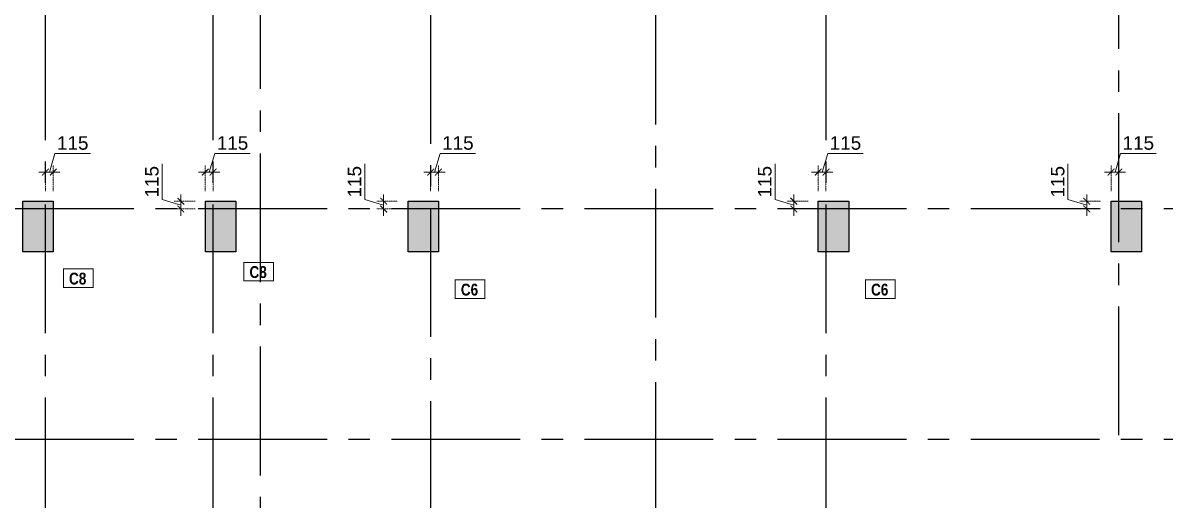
# Model space of a CAD drawing. Header units: millimetres. Extents: x 149548 to 2112824, y -1657616 to -1354760.
# Drawn here: x 1805147 to 1822051, y -1615196 to -1608136 of the extents above; entities that cross this region are included whole.
import ezdxf

# ---------------------------------------------------------------- set-up
doc = ezdxf.new("R2010")
doc.units = ezdxf.units.MM
doc.header["$MEASUREMENT"] = 0
doc.header["$PDMODE"] = 98
for name, pattern in [('ACAD_ISO02W100', [15, 12, -3]), ('CENTER2', [28.575, 19.05, -3.175, 3.175, -3.175]), ('HIDDEN', [0.375, 0.25, -0.125])]:
    doc.linetypes.add(name, pattern=pattern)
for name, color, linetype, lineweight in [('CENTER_LINE', 8, 'CENTER2', 25), ('GRID', 252, 'ACAD_ISO02W100', 9), ('s-dm', 171, 'Continuous', 15), ('TXT', 255, 'Continuous', 5)]:
    doc.layers.add(name, color=color, linetype=linetype, lineweight=lineweight)
doc.layers.add('STR.COLUMN', color=1, linetype='Continuous')
doc.styles.add('G3-TEXT', font='ARIALNB.TTF', dxfattribs={"height": 3})
doc.styles.get("Standard").update_dxf_attribs({"font": 'arial.ttf'})
doc.dimstyles.new('Dim 1_100', dxfattribs={"dimscale": 100, "dimtxt": 2, "dimasz": 1, "dimexe": 1, "dimexo": 1.5, "dimgap": 0.5, "dimtad": 1, "dimdec": 0, "dimrnd": 5, "dimzin": 0, "dimdsep": 46, "dimtxsty": 'Standard', "dimblk": 'ARCHTICK', "dimcen": 0, "dimdle": 1, "dimclrd": 256, "dimclre": 256, "dimclrt": 256, "dimadec": 0, "dimazin": 0, "dimtfac": 0.8, "dimtdec": 0, "dimtmove": 1, "dimatfit": 0, "dimfxl": 1.5, "dimtolj": 1, "dimtzin": 0, "dimlwd": -1, "dimlwe": -1, "dimarcsym": 1})

# ---------------------------------------------------------------- blocks, each defined once
blk = doc.blocks.new('Through Column')
at = {"layer": 'STR.COLUMN', "transparency": 33554687}
h = blk.add_hatch(color=256, dxfattribs=at)
h.dxf.hatch_style = 1
h.paths.add_polyline_path([(1936963, -1509294), (1937413, -1509294), (1937413, -1508544), (1936963, -1508544)])
h = blk.add_hatch(color=256, dxfattribs=at)
h.dxf.hatch_style = 1
h.paths.add_polyline_path([(1943033, -1509294), (1943483, -1509294), (1943483, -1508544), (1943033, -1508544)])
at = {"layer": 'STR.COLUMN', "color": 5}
for points in [[(1936963, -1508544), (1937413, -1508544), (1937413, -1509294), (1936963, -1509294), (1936963, -1508544)], [(1943033, -1508544), (1943483, -1508544), (1943483, -1509294), (1943033, -1509294), (1943033, -1508544)]]:
    blk.add_lwpolyline(points, dxfattribs=at)
blk = doc.blocks.new('Upto 1st Floor lvl')
at = {"layer": 'STR.COLUMN', "transparency": 33554687}
h = blk.add_hatch(color=3, dxfattribs=at)
h.dxf.hatch_style = 1
h.paths.add_polyline_path([(1931263, -1509294), (1931713, -1509294), (1931713, -1508544), (1931263, -1508544)])
h = blk.add_hatch(color=3, dxfattribs=at)
h.dxf.hatch_style = 1
h.paths.add_polyline_path([(1933963, -1509294), (1934413, -1509294), (1934413, -1508544), (1933963, -1508544)])
h = blk.add_hatch(color=3, dxfattribs=at)
h.dxf.hatch_style = 1
h.paths.add_polyline_path([(1947366, -1509294), (1947816, -1509294), (1947816, -1508544), (1947366, -1508544)])
at = {"layer": 'STR.COLUMN', "color": 5}
for points in [[(1931263, -1508544), (1931713, -1508544), (1931713, -1509294), (1931263, -1509294), (1931263, -1508544)], [(1933963, -1508544), (1934413, -1508544), (1934413, -1509294), (1933963, -1509294), (1933963, -1508544)], [(1947366, -1508544), (1947816, -1508544), (1947816, -1509294), (1947366, -1509294), (1947366, -1508544)]]:
    blk.add_lwpolyline(points, dxfattribs=at)
blk = doc.blocks.new('FIRST FLOOR COLUMNS')
at = {"layer": 'CENTER_LINE', "ltscale": 100}
for p, q in [((17925, -41973), (17925, 17893)), ((8895, -42203), (8895, 17663)), ((11375, -42203), (11375, 17663)), ((14595, -42257), (14595, 17638)), ((20445, -42203), (20445, 17663)), ((24779, -15138), (24779, 17638)), ((12075, -41448), (12075, 16830)), ((90214, -11790), (-4699, -11790)), ((90214, -15202), (-4737, -15202))]:
    blk.add_line(p, q, dxfattribs=at)
blk = doc.blocks.new('_ArchTick')
at = {"color": 0, "linetype": 'ByBlock', "const_width": 0.15}
blk.add_lwpolyline([(-0.5, -0.5), (0.5, 0.5)], dxfattribs=at)
blk = doc.blocks.new('*D556')
at = {"layer": 'Defpoints', "color": 0}
for p in [(1805597, -1610343), (1805482, -1610774), (1805597, -1610774)]:
    blk.add_point(p, dxfattribs=at)
at = {"layer": 's-dm'}
for p, q in [((1805623, -1610066), (1805540, -1610343)), ((1806147, -1610066), (1805623, -1610066)), ((1805482, -1610343), (1805382, -1610343)), ((1805482, -1610343), (1805597, -1610343)), ((1805597, -1610343), (1805697, -1610343))]:
    blk.add_line(p, q, dxfattribs=at)
at = {"layer": 's-dm', "linetype": 'HIDDEN'}
for p, q in [((1805482, -1610624), (1805482, -1610243)), ((1805597, -1610624), (1805597, -1610243))]:
    blk.add_line(p, q, dxfattribs=at)
at = {"layer": 's-dm', "xscale": 100, "yscale": 100, "zscale": 100}
blk.add_blockref('_ArchTick', (1805482, -1610343), dxfattribs=at)
at = {"layer": 's-dm', "xscale": 100, "yscale": 100, "zscale": 100, "rotation": 180}
blk.add_blockref('_ArchTick', (1805597, -1610343), dxfattribs=at)
at = {"layer": 's-dm', "insert": (1805885, -1609914), "char_height": 200, "attachment_point": 5}
blk.add_mtext('\\A1;115', dxfattribs=at)
blk = doc.blocks.new('*D557')
at = {"layer": 'Defpoints', "color": 0}
for p in [(1807962, -1610343), (1807847, -1610774), (1807962, -1610774)]:
    blk.add_point(p, dxfattribs=at)
at = {"layer": 's-dm'}
for p, q in [((1807988, -1610066), (1807905, -1610343)), ((1808512, -1610066), (1807988, -1610066)), ((1807847, -1610343), (1807747, -1610343)), ((1807847, -1610343), (1807962, -1610343)), ((1807962, -1610343), (1808062, -1610343))]:
    blk.add_line(p, q, dxfattribs=at)
at = {"layer": 's-dm', "linetype": 'HIDDEN'}
for p, q in [((1807847, -1610624), (1807847, -1610243)), ((1807962, -1610624), (1807962, -1610243))]:
    blk.add_line(p, q, dxfattribs=at)
at = {"layer": 's-dm', "xscale": 100, "yscale": 100, "zscale": 100}
blk.add_blockref('_ArchTick', (1807847, -1610343), dxfattribs=at)
at = {"layer": 's-dm', "xscale": 100, "yscale": 100, "zscale": 100, "rotation": 180}
blk.add_blockref('_ArchTick', (1807962, -1610343), dxfattribs=at)
at = {"layer": 's-dm', "insert": (1808250, -1609914), "char_height": 200, "attachment_point": 5}
blk.add_mtext('\\A1;115', dxfattribs=at)
blk = doc.blocks.new('*D558')
at = {"layer": 'Defpoints', "color": 0}
for p in [(1811297, -1610343), (1811182, -1610774), (1811297, -1610774)]:
    blk.add_point(p, dxfattribs=at)
at = {"layer": 's-dm'}
for p, q in [((1811323, -1610066), (1811240, -1610343)), ((1811847, -1610066), (1811323, -1610066)), ((1811182, -1610343), (1811082, -1610343)), ((1811182, -1610343), (1811297, -1610343)), ((1811297, -1610343), (1811397, -1610343))]:
    blk.add_line(p, q, dxfattribs=at)
at = {"layer": 's-dm', "linetype": 'HIDDEN'}
for p, q in [((1811182, -1610624), (1811182, -1610243)), ((1811297, -1610624), (1811297, -1610243))]:
    blk.add_line(p, q, dxfattribs=at)
at = {"layer": 's-dm', "xscale": 100, "yscale": 100, "zscale": 100}
blk.add_blockref('_ArchTick', (1811182, -1610343), dxfattribs=at)
at = {"layer": 's-dm', "xscale": 100, "yscale": 100, "zscale": 100, "rotation": 180}
blk.add_blockref('_ArchTick', (1811297, -1610343), dxfattribs=at)
at = {"layer": 's-dm', "insert": (1811585, -1609914), "char_height": 200, "attachment_point": 5}
blk.add_mtext('\\A1;115', dxfattribs=at)
blk = doc.blocks.new('*D559')
at = {"layer": 'Defpoints', "color": 0}
for p in [(1817032, -1610343), (1816917, -1610774), (1817032, -1610774)]:
    blk.add_point(p, dxfattribs=at)
at = {"layer": 's-dm'}
for p, q in [((1817058, -1610066), (1816975, -1610343)), ((1817582, -1610066), (1817058, -1610066)), ((1816917, -1610343), (1816817, -1610343)), ((1816917, -1610343), (1817032, -1610343)), ((1817032, -1610343), (1817132, -1610343))]:
    blk.add_line(p, q, dxfattribs=at)
at = {"layer": 's-dm', "linetype": 'HIDDEN'}
for p, q in [((1816917, -1610624), (1816917, -1610243)), ((1817032, -1610624), (1817032, -1610243))]:
    blk.add_line(p, q, dxfattribs=at)
at = {"layer": 's-dm', "xscale": 100, "yscale": 100, "zscale": 100}
blk.add_blockref('_ArchTick', (1816917, -1610343), dxfattribs=at)
at = {"layer": 's-dm', "xscale": 100, "yscale": 100, "zscale": 100, "rotation": 180}
blk.add_blockref('_ArchTick', (1817032, -1610343), dxfattribs=at)
at = {"layer": 's-dm', "insert": (1817320, -1609914), "char_height": 200, "attachment_point": 5}
blk.add_mtext('\\A1;115', dxfattribs=at)
blk = doc.blocks.new('*D560')
at = {"layer": 'Defpoints', "color": 0}
for p in [(1821366, -1610343), (1821251, -1610774), (1821366, -1610774)]:
    blk.add_point(p, dxfattribs=at)
at = {"layer": 's-dm'}
for p, q in [((1821392, -1610066), (1821309, -1610343)), ((1821916, -1610066), (1821392, -1610066)), ((1821251, -1610343), (1821151, -1610343)), ((1821251, -1610343), (1821366, -1610343)), ((1821366, -1610343), (1821466, -1610343))]:
    blk.add_line(p, q, dxfattribs=at)
at = {"layer": 's-dm', "linetype": 'HIDDEN'}
for p, q in [((1821251, -1610624), (1821251, -1610243)), ((1821366, -1610624), (1821366, -1610243))]:
    blk.add_line(p, q, dxfattribs=at)
at = {"layer": 's-dm', "xscale": 100, "yscale": 100, "zscale": 100}
blk.add_blockref('_ArchTick', (1821251, -1610343), dxfattribs=at)
at = {"layer": 's-dm', "xscale": 100, "yscale": 100, "zscale": 100, "rotation": 180}
blk.add_blockref('_ArchTick', (1821366, -1610343), dxfattribs=at)
at = {"layer": 's-dm', "insert": (1821654, -1609914), "char_height": 200, "attachment_point": 5}
blk.add_mtext('\\A1;115', dxfattribs=at)
blk = doc.blocks.new('*D602')
at = {"layer": 'Defpoints', "color": 0}
for p in [(1807486, -1610889), (1807847, -1610774), (1807847, -1610889)]:
    blk.add_point(p, dxfattribs=at)
at = {"layer": 's-dm'}
for p, q in [((1807209, -1610223), (1807209, -1610748)), ((1807209, -1610748), (1807486, -1610831)), ((1807486, -1610774), (1807486, -1610674)), ((1807486, -1610774), (1807486, -1610889)), ((1807486, -1610889), (1807486, -1610989))]:
    blk.add_line(p, q, dxfattribs=at)
at = {"layer": 's-dm', "linetype": 'HIDDEN'}
for p, q in [((1807697, -1610774), (1807386, -1610774)), ((1807697, -1610889), (1807386, -1610889))]:
    blk.add_line(p, q, dxfattribs=at)
at = {"layer": 's-dm', "xscale": 100, "yscale": 100, "zscale": 100}
for p, rotation in [((1807486, -1610774), 270), ((1807486, -1610889), 90)]:
    blk.add_blockref('_ArchTick', p, dxfattribs=dict(at, rotation=rotation))
at = {"layer": 's-dm', "insert": (1807057, -1610486), "char_height": 200, "attachment_point": 5, "rotation": 90}
blk.add_mtext('\\A1;115', dxfattribs=at)
blk = doc.blocks.new('*D603')
at = {"layer": 'Defpoints', "color": 0}
for p in [(1810486, -1610889), (1810847, -1610774), (1810847, -1610889)]:
    blk.add_point(p, dxfattribs=at)
at = {"layer": 's-dm'}
for p, q in [((1810209, -1610223), (1810209, -1610748)), ((1810209, -1610748), (1810486, -1610831)), ((1810486, -1610774), (1810486, -1610674)), ((1810486, -1610774), (1810486, -1610889)), ((1810486, -1610889), (1810486, -1610989))]:
    blk.add_line(p, q, dxfattribs=at)
at = {"layer": 's-dm', "linetype": 'HIDDEN'}
for p, q in [((1810697, -1610774), (1810386, -1610774)), ((1810697, -1610889), (1810386, -1610889))]:
    blk.add_line(p, q, dxfattribs=at)
at = {"layer": 's-dm', "xscale": 100, "yscale": 100, "zscale": 100}
for p, rotation in [((1810486, -1610774), 270), ((1810486, -1610889), 90)]:
    blk.add_blockref('_ArchTick', p, dxfattribs=dict(at, rotation=rotation))
at = {"layer": 's-dm', "insert": (1810057, -1610486), "char_height": 200, "attachment_point": 5, "rotation": 90}
blk.add_mtext('\\A1;115', dxfattribs=at)
blk = doc.blocks.new('*D604')
at = {"layer": 'Defpoints', "color": 0}
for p in [(1816556, -1610889), (1816917, -1610774), (1816917, -1610889)]:
    blk.add_point(p, dxfattribs=at)
at = {"layer": 's-dm'}
for p, q in [((1816279, -1610223), (1816279, -1610748)), ((1816279, -1610748), (1816556, -1610831)), ((1816556, -1610774), (1816556, -1610674)), ((1816556, -1610774), (1816556, -1610889)), ((1816556, -1610889), (1816556, -1610989))]:
    blk.add_line(p, q, dxfattribs=at)
at = {"layer": 's-dm', "linetype": 'HIDDEN'}
for p, q in [((1816767, -1610774), (1816456, -1610774)), ((1816767, -1610889), (1816456, -1610889))]:
    blk.add_line(p, q, dxfattribs=at)
at = {"layer": 's-dm', "xscale": 100, "yscale": 100, "zscale": 100}
for p, rotation in [((1816556, -1610774), 270), ((1816556, -1610889), 90)]:
    blk.add_blockref('_ArchTick', p, dxfattribs=dict(at, rotation=rotation))
at = {"layer": 's-dm', "insert": (1816127, -1610486), "char_height": 200, "attachment_point": 5, "rotation": 90}
blk.add_mtext('\\A1;115', dxfattribs=at)
blk = doc.blocks.new('*D605')
at = {"layer": 'Defpoints', "color": 0}
for p in [(1820890, -1610889), (1821251, -1610774), (1821251, -1610889)]:
    blk.add_point(p, dxfattribs=at)
at = {"layer": 's-dm'}
for p, q in [((1820613, -1610223), (1820613, -1610748)), ((1820613, -1610748), (1820890, -1610831)), ((1820890, -1610774), (1820890, -1610674)), ((1820890, -1610774), (1820890, -1610889)), ((1820890, -1610889), (1820890, -1610989))]:
    blk.add_line(p, q, dxfattribs=at)
at = {"layer": 's-dm', "linetype": 'HIDDEN'}
for p, q in [((1821101, -1610774), (1820790, -1610774)), ((1821101, -1610889), (1820790, -1610889))]:
    blk.add_line(p, q, dxfattribs=at)
at = {"layer": 's-dm', "xscale": 100, "yscale": 100, "zscale": 100}
for p, rotation in [((1820890, -1610774), 270), ((1820890, -1610889), 90)]:
    blk.add_blockref('_ArchTick', p, dxfattribs=dict(at, rotation=rotation))
at = {"layer": 's-dm', "insert": (1820461, -1610486), "char_height": 200, "attachment_point": 5, "rotation": 90}
blk.add_mtext('\\A1;115', dxfattribs=at)

msp = doc.modelspace()

# ---------------------------------------------------------------- linework, layer by layer
at = {"color": 101, "const_width": 14.8}
for points in [[(1808418, -1611952.9), (1808418, -1611679.3), (1808857.3, -1611679.3), (1808857.3, -1611952.9)], [(1805748.2, -1612049.5), (1805748.2, -1611775.9), (1806187.5, -1611775.9), (1806187.5, -1612049.5)], [(1811546.2, -1612212.7), (1811546.2, -1611939.1), (1811985.5, -1611939.1), (1811985.5, -1612212.7)], [(1817616.2, -1612212.7), (1817616.2, -1611939.1), (1818055.5, -1611939.1), (1818055.5, -1612212.7)]]:
    msp.add_lwpolyline(points, close=True, dxfattribs=at)

# ---------------------------------------------------------------- block references
at = {"layer": 'GRID'}
msp.add_blockref('FIRST FLOOR COLUMNS', (1796587.2, -1599098.5), dxfattribs=at)
at = {"layer": 'STR.COLUMN', "color": 5}
msp.add_blockref('Upto 1st Floor lvl', (-126115.3, -102229.3), dxfattribs=at)
at = {"layer": 'STR.COLUMN'}
msp.add_blockref('Through Column', (-126115.3, -102229.3), dxfattribs=at)

# ---------------------------------------------------------------- texts
at = {"layer": 'TXT', "style": 'G3-TEXT'}
for s, p in [('C8', (1808500.4, -1611909.5)), ('C8', (1805830.6, -1612006.1)), ('C6', (1811628.6, -1612169.3)), ('C6', (1817698.6, -1612169.3))]:
    msp.add_text(s, height=175, dxfattribs=at).set_placement(p)

# ---------------------------------------------------------------- dimensions: what is measured, and where the dimension line sits
at = {"layer": 's-dm'}
for base, p1, p2, picture, middle in [((1805597.2, -1610343), (1805482.2, -1610773.5), (1805597.2, -1610773.5), '*D556', (1805672.9, -1609913.7)), ((1807962.2, -1610343), (1807847.2, -1610773.5), (1807962.2, -1610773.5), '*D557', (1808037.9, -1609913.7)), ((1811297.2, -1610343), (1811182.2, -1610773.5), (1811297.2, -1610773.5), '*D558', (1811372.9, -1609913.7)), ((1817032.2, -1610343), (1816917.2, -1610773.5), (1817032.2, -1610773.5), '*D559', (1817107.9, -1609913.7)), ((1821366.1, -1610343), (1821251.1, -1610773.5), (1821366.1, -1610773.5), '*D560', (1821441.7, -1609913.7))]:
    dim = msp.add_linear_dim(base=base, p1=p1, p2=p2, dimstyle='Dim 1_100', dxfattribs=at)
    dim.commit()
    dim.dimension.update_dxf_attribs({"geometry": picture, "text_midpoint": middle})
for base, p1, p2, picture, middle in [((1807486.1, -1610888.5), (1807847.2, -1610773.5), (1807847.2, -1610888.5), '*D602', (1807056.9, -1610697.9)), ((1810486.1, -1610888.5), (1810847.2, -1610773.5), (1810847.2, -1610888.5), '*D603', (1810056.9, -1610697.9)), ((1816556.1, -1610888.5), (1816917.2, -1610773.5), (1816917.2, -1610888.5), '*D604', (1816126.9, -1610697.9)), ((1820890, -1610888.5), (1821251.1, -1610773.5), (1821251.1, -1610888.5), '*D605', (1820460.7, -1610697.9))]:
    dim = msp.add_linear_dim(base=base, p1=p1, p2=p2, angle=90, dimstyle='Dim 1_100', dxfattribs=at)
    dim.commit()
    dim.dimension.update_dxf_attribs({"geometry": picture, "text_midpoint": middle})

doc.saveas('drawing.dxf')
